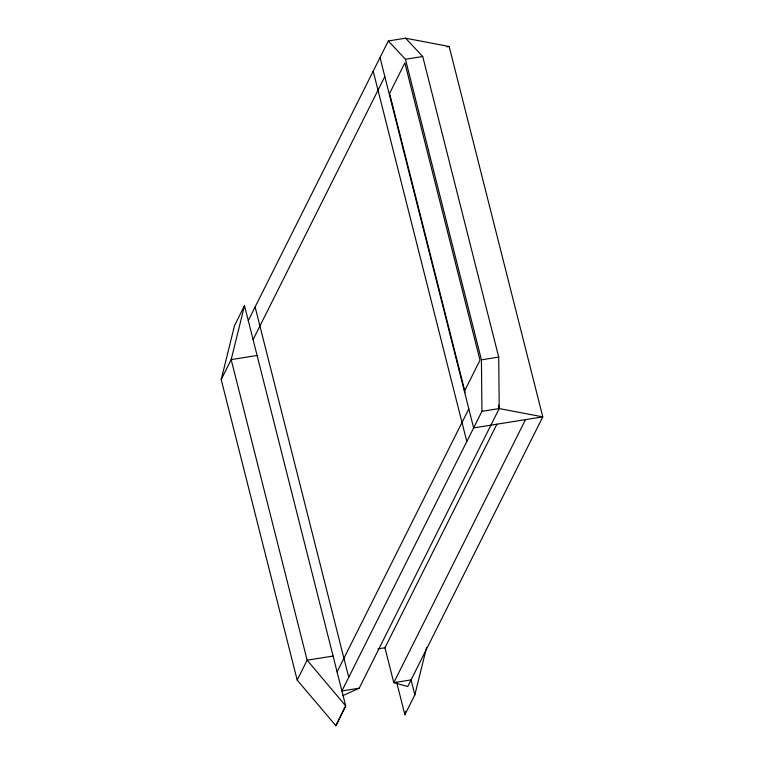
<?xml version="1.0" encoding="UTF-8"?>
<svg xmlns="http://www.w3.org/2000/svg" width="764" height="764" viewBox="0 0 764 764"><rect width="100%" height="100%" fill="white"/><g stroke="black" fill="none" stroke-linecap="round" stroke-linejoin="round"><path stroke-width="1.15" d="M221.207 379.517L234.548 325.54L244.509 305.629L345.691 705.898L335.931 725.762L297.186 680.094L221.207 379.517L231.177 359.615L244.509 305.629M396.697 682.367L404.882 714.76L405.741 711.313M404.882 714.76L414.852 694.858L426.493 647.767M248.29 320.584L388.322 40.96L405.608 38.2L449.175 46.508L542.793 416.867L407.756 686.54L393.785 682.663L384.961 647.776L496.953 424.135M253.104 339.617L384.827 76.581M297.186 680.094L307.147 660.191L231.177 359.615L257.115 355.48M464.722 390.69L480.002 360.169L404.863 62.915L389.583 93.437L465.142 392.352M337.096 671.909L468.819 408.864M388.322 40.96L405.445 59.267L481.425 359.844L481.931 411.318L341.909 690.942L359.204 688.183L499.226 408.559L498.711 357.084L422.731 56.507L405.608 38.2M335.721 725.8L345.691 705.898L307.147 660.191L333.085 656.056M525.498 419.627L393.785 682.663L411.07 679.903L414.852 694.858M342.921 695.603L359.204 688.183M446.873 46.871L449.175 46.508M405.445 59.267L422.731 56.507M481.425 359.844L498.711 357.084M481.931 411.318L499.226 408.559L542.793 416.867L473.632 427.907L380.014 57.548M378.046 648.875L384.961 647.776M498.376 405.178L499.226 408.559M373.195 71.167L466.814 441.525M255.109 306.966L348.728 677.324"/></g></svg>
